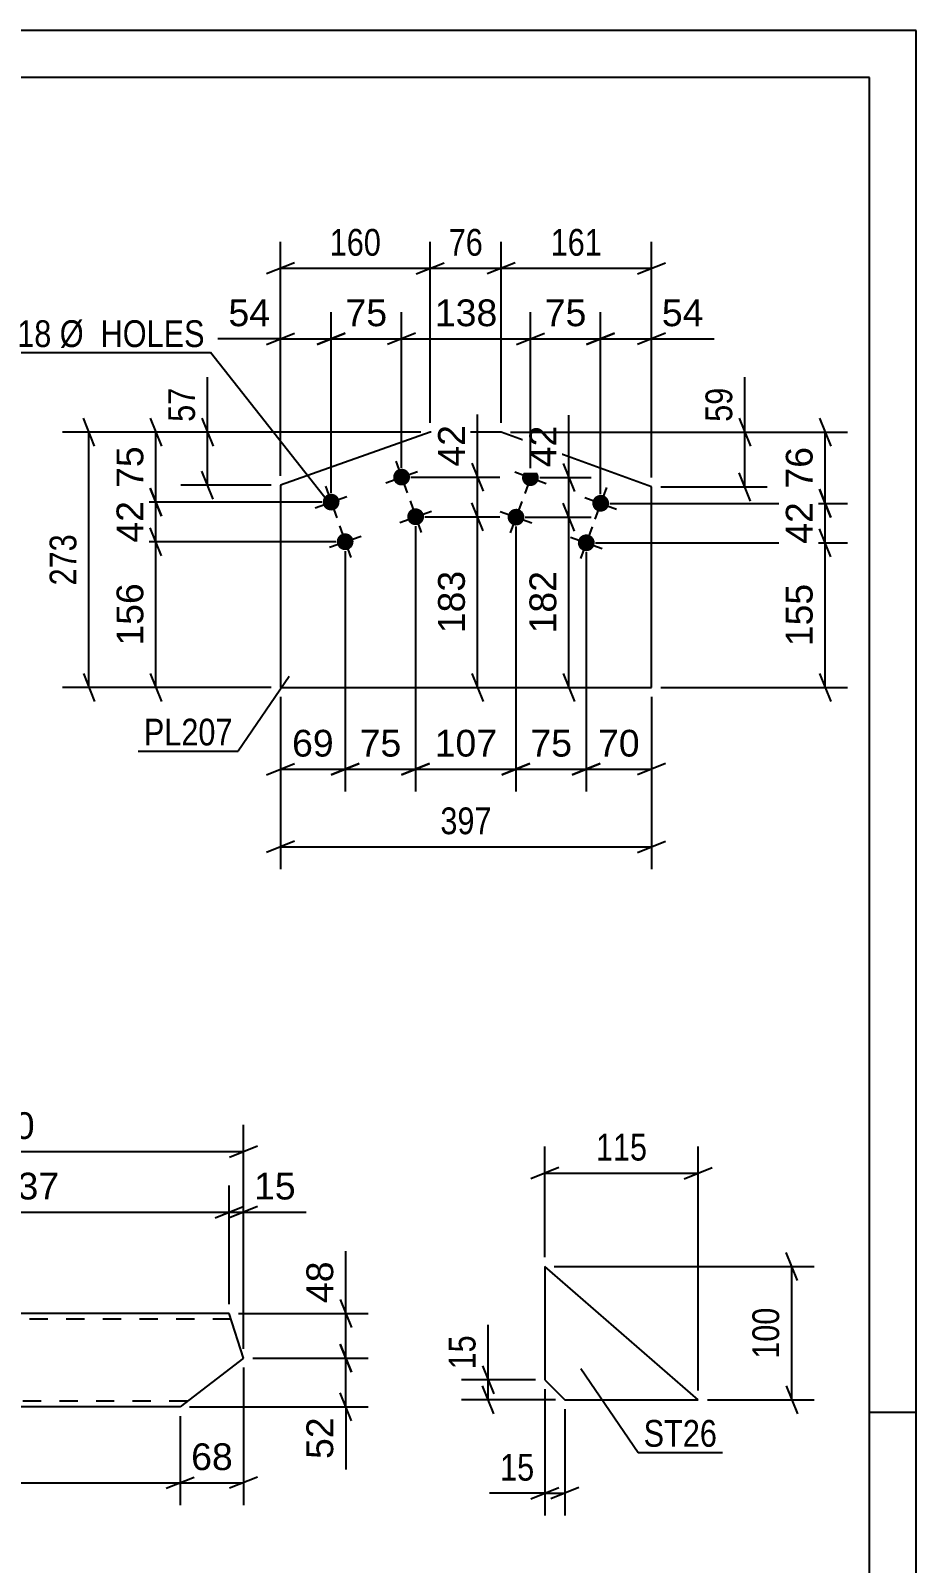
# Model space of a CAD drawing. Header units: millimetres. Extents: x 0 to 420, y 0 to 297.
# Drawn here: x 325.2 to 420, y 132.9 to 297 of the extents above; entities that cross this region are included whole.
import ezdxf

# ---------------------------------------------------------------- set-up
doc = ezdxf.new("R2010")
doc.units = ezdxf.units.MM
doc.linetypes.add('DXK_LINE_DOT2', pattern=[3.9198, 1.9599, -1.9599])
doc.styles.add('Arial', font='ARIAL.TTF', dxfattribs={"height": 0.2})
doc.styles.add('Arial Narrow', font='ARIALN.TTF', dxfattribs={"height": 0.2})

# ---------------------------------------------------------------- blocks, each defined once
blk = doc.blocks.new('Unknown-203774972-1113')
at = {"color": 5, "linetype": 'Continuous'}
for p, q in [((420, 297), (0, 297)), ((420, 0), (420, 297)), ((415, 292), (5, 292)), ((415, 5), (415, 292)), ((420, 149), (415, 149))]:
    blk.add_line(p, q, dxfattribs=at)
blk = doc.blocks.new('Part-203774972-9093 - 9087')
at = {"color": 2, "linetype": 'Continuous'}
for p, q in [((380.24, 164.65), (380.24, 152.51)), ((396.67, 150.37), (380.24, 164.65)), ((380.24, 152.51), (382.38, 150.37)), ((382.38, 150.37), (396.67, 150.37))]:
    blk.add_line(p, q, dxfattribs=at)
blk = doc.blocks.new('Part-203774972-2265 - 2249')
at = {"color": 2, "linetype": 'Continuous'}
for p, q in [((301.14, 159.62), (299.59, 158.42)), ((321.14, 159.62), (301.14, 159.62)), ((346.48, 159.62), (321.24, 159.62)), ((348, 154.82), (346.48, 159.62)), ((299.59, 158.42), (294.39, 154.41)), ((295.8, 149.97), (294.39, 154.41)), ((348, 154.82), (341.24, 149.62)), ((295.88, 149.71), (295.8, 149.97)), ((295.91, 149.62), (295.88, 149.71)), ((321.14, 149.62), (295.91, 149.62)), ((341.24, 149.62), (321.24, 149.62))]:
    blk.add_line(p, q, dxfattribs=at)
at = {"color": 7, "linetype": 'DXK_LINE_DOT2'}
for p, q in [((301.14, 159.62), (300.18, 158.88)), ((321.14, 159.02), (300.36, 159.02)), ((346.67, 159.02), (321.24, 159.02)), ((295.7, 150.26), (295.67, 150.36)), ((321.14, 150.22), (295.72, 150.22)), ((342.02, 150.22), (321.24, 150.22))]:
    blk.add_line(p, q, dxfattribs=at)
blk = doc.blocks.new('Bolt-203774972-1661 - 1655')
at = {"linetype": 'Continuous'}
for points in [[(379.55, 248.82, -1), (377.86, 249.43, -1)], [(387.07, 246.08, -1), (385.38, 246.69, -1)], [(378.01, 244.59, -1), (376.32, 245.21, -1)], [(385.53, 241.85, -1), (383.83, 242.46, -1)]]:
    blk.add_hatch(color=1, dxfattribs=at).paths.add_polyline_path(points)
at = {"color": 1, "linetype": 'Continuous'}
for p, q in [((377.02, 249.74), (380.4, 248.51)), ((379.32, 250.82), (378.09, 247.43)), ((386.84, 248.07), (385.61, 244.69)), ((377.78, 246.59), (376.55, 243.21)), ((384.53, 247), (387.91, 245.77)), ((375.47, 245.51), (378.86, 244.28)), ((385.3, 243.85), (384.06, 240.47)), ((382.99, 242.77), (386.37, 241.54))]:
    blk.add_line(p, q, dxfattribs=at)
blk = doc.blocks.new('Bolt-203774972-1666 - 1655')
at = {"linetype": 'Continuous'}
for points in [[(365.77, 249.49, -1), (364.07, 248.89, -1)], [(358.23, 246.81, -1), (356.53, 246.21, -1)], [(367.27, 245.25, -1), (365.57, 244.64, -1)], [(359.73, 242.57, -1), (358.03, 241.97, -1)]]:
    blk.add_hatch(color=1, dxfattribs=at).paths.add_polyline_path(points)
at = {"color": 1, "linetype": 'Continuous'}
for p, q in [((363.22, 248.58), (366.61, 249.79)), ((364.32, 250.88), (365.52, 247.49)), ((356.78, 248.21), (357.98, 244.82)), ((355.68, 245.91), (359.07, 247.11)), ((365.82, 246.64), (367.02, 243.25)), ((364.72, 244.34), (368.12, 245.55)), ((358.28, 243.97), (359.48, 240.57)), ((357.19, 241.67), (360.58, 242.87))]:
    blk.add_line(p, q, dxfattribs=at)
blk = doc.blocks.new('Part-203774972-1681 - 1655')
at = {"color": 2, "linetype": 'Continuous'}
for p, q in [((367.99, 253.99), (351.97, 248.31)), ((375.58, 253.99), (367.99, 253.99)), ((391.65, 248.13), (375.58, 253.99)), ((351.97, 248.31), (351.97, 226.67)), ((391.65, 226.67), (391.65, 248.13)), ((351.97, 226.67), (391.65, 226.67))]:
    blk.add_line(p, q, dxfattribs=at)
blk = doc.blocks.new('StraightDimension-203774972-9128 - 9087')
at = {"color": 7, "linetype": 'Continuous'}
for p, q in [((373.58, 154.01), (374.78, 151.01)), ((379.24, 152.51), (371.33, 152.51)), ((374.78, 148.87), (373.58, 151.87)), ((374.18, 150.37), (374.18, 152.51)), ((381.38, 150.37), (371.33, 150.37))]:
    blk.add_line(p, q, dxfattribs=at)
at = {"color": 0}
blk.add_wipeout([(373.43, 157.89), (369.23, 157.89), (369.23, 153.03), (373.43, 153.03)], dxfattribs=at)
at = {"color": 7, "linetype": 'Continuous'}
blk.add_line((374.18, 152.51), (374.18, 158.42), dxfattribs=at)
blk.add_line((374.18, 152.51), (374.18, 158.42), dxfattribs=at)
at = {"color": 3, "style": 'Arial Narrow'}
blk.add_text('15', height=2.863, rotation=90.0002, dxfattribs=at).set_placement((372.83, 153.63))
blk = doc.blocks.new('StraightDimension-203774972-9095 - 9087')
at = {"color": 7, "linetype": 'Continuous'}
for p, q in [((380.24, 151.51), (380.24, 137.97)), ((382.38, 149.37), (382.38, 137.97)), ((378.74, 139.77), (381.74, 140.97)), ((380.24, 140.37), (382.38, 140.37)), ((383.88, 140.97), (380.88, 139.77))]:
    blk.add_line(p, q, dxfattribs=at)
at = {"color": 0}
blk.add_wipeout([(379.71, 141.12), (379.71, 145.32), (374.86, 145.32), (374.86, 141.12)], dxfattribs=at)
at = {"color": 7, "linetype": 'Continuous'}
blk.add_line((380.24, 140.37), (374.33, 140.37), dxfattribs=at)
blk.add_line((380.24, 140.37), (374.33, 140.37), dxfattribs=at)
at = {"color": 3, "style": 'Arial Narrow'}
blk.add_text('15', height=2.863, dxfattribs=at).set_placement((375.46, 141.72))
blk = doc.blocks.new('StraightDimension-203774972-9106 - 9087')
at = {"color": 7, "linetype": 'Continuous'}
for p, q in [((407.27, 163.15), (406.07, 166.15)), ((381.24, 164.65), (409.07, 164.65)), ((406.67, 150.37), (406.67, 164.65)), ((406.07, 151.87), (407.27, 148.87)), ((397.67, 150.37), (409.07, 150.37))]:
    blk.add_line(p, q, dxfattribs=at)
at = {"color": 0}
blk.add_wipeout([(405.92, 160.85), (401.72, 160.85), (401.72, 154.17), (405.92, 154.17)], dxfattribs=at)
at = {"color": 3, "style": 'Arial Narrow'}
blk.add_text('100', height=2.863, rotation=90.0002, dxfattribs=at).set_placement((405.32, 154.77))
blk = doc.blocks.new('StraightDimension-203774972-9118 - 9087')
at = {"color": 7, "linetype": 'Continuous'}
for p, q in [((380.24, 165.65), (380.24, 177.5)), ((396.67, 151.37), (396.67, 177.5)), ((381.74, 175.25), (378.74, 174.05)), ((380.24, 174.65), (396.67, 174.65)), ((395.17, 174.05), (398.17, 175.25))]:
    blk.add_line(p, q, dxfattribs=at)
at = {"color": 0}
blk.add_wipeout([(391.8, 175.4), (391.8, 179.6), (385.11, 179.6), (385.11, 175.4)], dxfattribs=at)
at = {"color": 3, "style": 'Arial Narrow'}
blk.add_text('115', height=2.863, dxfattribs=at).set_placement((385.71, 176))
blk = doc.blocks.new('StraightDimension-203774972-2355 - 2249')
at = {"color": 7, "linetype": 'Continuous'}
for p, q in [((358.35, 161.12), (359.55, 158.12)), ((347.48, 159.62), (361.35, 159.62)), ((358.95, 154.82), (358.95, 159.62)), ((359.55, 153.32), (358.35, 156.32)), ((349, 154.82), (361.35, 154.82))]:
    blk.add_line(p, q, dxfattribs=at)
at = {"color": 0}
blk.add_wipeout([(358.2, 165.79), (354, 165.79), (354, 160.14), (358.2, 160.14)], dxfattribs=at)
at = {"color": 7, "linetype": 'Continuous'}
blk.add_line((358.95, 159.62), (358.95, 166.31), dxfattribs=at)
blk.add_line((358.95, 159.62), (358.95, 166.31), dxfattribs=at)
at = {"color": 3, "style": 'Arial'}
blk.add_text('48', height=2.865, rotation=90.0002, dxfattribs=at).set_placement((357.6, 160.74))
blk = doc.blocks.new('StraightDimension-203774972-2268 - 2249')
at = {"color": 7, "linetype": 'Continuous'}
for p, q in [((348, 153.82), (348, 139.1)), ((341.24, 148.62), (341.24, 139.1)), ((339.74, 140.9), (342.74, 142.1)), ((341.24, 141.5), (348, 141.5)), ((349.5, 142.1), (346.5, 140.9))]:
    blk.add_line(p, q, dxfattribs=at)
at = {"color": 0}
blk.add_wipeout([(347.45, 142.25), (347.45, 146.45), (341.8, 146.45), (341.8, 142.25)], dxfattribs=at)
at = {"color": 3, "style": 'Arial'}
blk.add_text('68', height=2.865, dxfattribs=at).set_placement((342.4, 142.85))
blk = doc.blocks.new('StraightDimension-203774972-2331 - 2249')
at = {"color": 7, "linetype": 'Continuous'}
for p, q in [((358.35, 156.32), (359.55, 153.32)), ((349, 154.82), (361.35, 154.82)), ((358.95, 149.62), (358.95, 154.82)), ((359.55, 148.12), (358.35, 151.12)), ((342.24, 149.62), (361.35, 149.62))]:
    blk.add_line(p, q, dxfattribs=at)
at = {"color": 0}
blk.add_wipeout([(358.2, 149.09), (354, 149.09), (354, 143.44), (358.2, 143.44)], dxfattribs=at)
at = {"color": 7, "linetype": 'Continuous'}
blk.add_line((358.95, 149.62), (358.95, 142.92), dxfattribs=at)
blk.add_line((358.95, 149.62), (358.95, 142.92), dxfattribs=at)
at = {"color": 3, "style": 'Arial'}
blk.add_text('52', height=2.865, rotation=90.0002, dxfattribs=at).set_placement((357.6, 144.04))
blk = doc.blocks.new('StraightDimension-203774972-2286 - 2249')
at = {"color": 7, "linetype": 'Continuous'}
for p, q in [((295.91, 148.62), (295.91, 139.1)), ((341.24, 148.62), (341.24, 139.1)), ((297.41, 142.1), (294.41, 140.9)), ((295.91, 141.5), (341.24, 141.5)), ((339.74, 140.9), (342.74, 142.1))]:
    blk.add_line(p, q, dxfattribs=at)
at = {"color": 0}
blk.add_wipeout([(323.62, 142.25), (323.62, 146.45), (313.53, 146.45), (313.53, 142.25)], dxfattribs=at)
at = {"color": 3, "style": 'Arial'}
blk.add_text('3037', height=2.865, dxfattribs=at).set_placement((314.13, 142.85))
blk = doc.blocks.new('StraightDimension-203774972-2480 - 2249')
at = {"color": 7, "linetype": 'Continuous'}
for p, q in [((301.14, 160.62), (301.14, 173.33)), ((346.48, 160.62), (346.48, 173.33)), ((302.64, 171.08), (299.64, 169.88)), ((344.98, 169.88), (347.98, 171.08)), ((301.14, 170.48), (346.48, 170.48))]:
    blk.add_line(p, q, dxfattribs=at)
at = {"color": 0}
blk.add_wipeout([(328.86, 171.23), (328.86, 175.43), (318.77, 175.43), (318.77, 171.23)], dxfattribs=at)
at = {"color": 3, "style": 'Arial'}
blk.add_text('3037', height=2.865, dxfattribs=at).set_placement((319.37, 171.83))
blk = doc.blocks.new('StraightDimension-203774972-2504 - 2249')
at = {"color": 7, "linetype": 'Continuous'}
for p, q in [((346.48, 160.62), (346.48, 173.33)), ((348, 155.82), (348, 173.33)), ((344.98, 169.88), (347.98, 171.08)), ((349.5, 171.08), (346.5, 169.88)), ((346.48, 170.48), (348, 170.48))]:
    blk.add_line(p, q, dxfattribs=at)
at = {"color": 0}
blk.add_wipeout([(354.17, 171.23), (354.17, 175.43), (348.53, 175.43), (348.53, 171.23)], dxfattribs=at)
at = {"color": 7, "linetype": 'Continuous'}
blk.add_line((348, 170.48), (354.7, 170.48), dxfattribs=at)
blk.add_line((348, 170.48), (354.7, 170.48), dxfattribs=at)
at = {"color": 3, "style": 'Arial'}
blk.add_text('15', height=2.865, dxfattribs=at).set_placement((349.13, 171.83))
blk = doc.blocks.new('StraightDimension-203774972-2522 - 2249')
at = {"color": 7, "linetype": 'Continuous'}
for p, q in [((294.39, 155.41), (294.39, 179.81)), ((348, 155.82), (348, 179.81)), ((295.89, 177.56), (292.89, 176.36)), ((346.5, 176.36), (349.5, 177.56)), ((294.39, 176.96), (348, 176.96))]:
    blk.add_line(p, q, dxfattribs=at)
at = {"color": 0}
blk.add_wipeout([(326.24, 177.71), (326.24, 181.91), (316.15, 181.91), (316.15, 177.71)], dxfattribs=at)
at = {"color": 3, "style": 'Arial'}
blk.add_text('3120', height=2.865, dxfattribs=at).set_placement((316.75, 178.31))
blk = doc.blocks.new('StraightDimension-203774972-1754 - 1655')
at = {"color": 7, "linetype": 'Continuous'}
for p, q in [((332.07, 252.49), (330.87, 255.49)), ((366.99, 253.99), (328.62, 253.99)), ((331.47, 226.67), (331.47, 253.99)), ((330.87, 228.17), (332.07, 225.17)), ((350.97, 226.67), (328.62, 226.67))]:
    blk.add_line(p, q, dxfattribs=at)
at = {"color": 0}
blk.add_wipeout([(330.72, 243.67), (326.52, 243.67), (326.52, 236.99), (330.72, 236.99)], dxfattribs=at)
at = {"color": 3, "style": 'Arial Narrow'}
blk.add_text('273', height=2.863, rotation=90.0002, dxfattribs=at).set_placement((330.12, 237.59))
blk = doc.blocks.new('StraightDimension-203774972-1865 - 1655')
at = {"color": 7, "linetype": 'Continuous'}
for p, q in [((339.23, 240.77), (338.03, 243.77)), ((357.88, 242.27), (335.78, 242.27)), ((338.63, 226.67), (338.63, 242.27)), ((338.03, 228.17), (339.23, 225.17)), ((350.97, 226.67), (335.78, 226.67))]:
    blk.add_line(p, q, dxfattribs=at)
at = {"color": 0}
blk.add_wipeout([(337.88, 238.41), (333.68, 238.41), (333.68, 230.54), (337.88, 230.54)], dxfattribs=at)
at = {"color": 3, "style": 'Arial'}
blk.add_text('156', height=2.865, rotation=90.0002, dxfattribs=at).set_placement((337.28, 231.14))
blk = doc.blocks.new('StraightDimension-203774972-1801 - 1655')
at = {"color": 7, "linetype": 'Continuous'}
for p, q in [((386.22, 247.38), (386.22, 266.85)), ((391.65, 249.13), (391.65, 266.85)), ((384.72, 263.4), (387.72, 264.6)), ((393.15, 264.6), (390.15, 263.4)), ((386.22, 264), (391.65, 264))]:
    blk.add_line(p, q, dxfattribs=at)
at = {"color": 0}
blk.add_wipeout([(397.82, 264.75), (397.82, 268.95), (392.17, 268.95), (392.17, 264.75)], dxfattribs=at)
at = {"color": 7, "linetype": 'Continuous'}
blk.add_line((391.65, 264), (398.35, 264), dxfattribs=at)
blk.add_line((391.65, 264), (398.35, 264), dxfattribs=at)
at = {"color": 3, "style": 'Arial'}
blk.add_text('54', height=2.865, dxfattribs=at).set_placement((392.77, 265.35))
blk = doc.blocks.new('StraightDimension-203774972-1745 - 1655')
at = {"color": 7, "linetype": 'Continuous'}
for p, q in [((409.65, 255.49), (410.85, 252.49)), ((376.58, 253.99), (412.65, 253.99)), ((410.25, 246.38), (410.25, 253.99)), ((410.85, 244.88), (409.65, 247.88)), ((387.22, 246.38), (412.65, 246.38))]:
    blk.add_line(p, q, dxfattribs=at)
at = {"color": 0}
blk.add_wipeout([(409.5, 253.01), (405.3, 253.01), (405.3, 247.36), (409.5, 247.36)], dxfattribs=at)
at = {"color": 3, "style": 'Arial'}
blk.add_text('76', height=2.865, rotation=90.0002, dxfattribs=at).set_placement((408.9, 247.96))
blk = doc.blocks.new('StraightDimension-203774972-1771 - 1655')
at = {"color": 7, "linetype": 'Continuous'}
for p, q in [((357.38, 247.51), (357.38, 266.85)), ((364.92, 250.19), (364.92, 266.85)), ((355.88, 263.4), (358.88, 264.6)), ((366.42, 264.6), (363.42, 263.4)), ((357.38, 264), (364.92, 264))]:
    blk.add_line(p, q, dxfattribs=at)
at = {"color": 0}
blk.add_wipeout([(363.97, 264.75), (363.97, 268.95), (358.32, 268.95), (358.32, 264.75)], dxfattribs=at)
at = {"color": 3, "style": 'Arial'}
blk.add_text('75', height=2.865, dxfattribs=at).set_placement((358.92, 265.35))
blk = doc.blocks.new('StraightDimension-203774972-1707 - 1655')
at = {"color": 7, "linetype": 'Continuous'}
for p, q in [((373.64, 243.45), (372.44, 246.45)), ((367.42, 244.95), (375.44, 244.95)), ((373.04, 226.67), (373.04, 244.95)), ((372.44, 228.17), (373.64, 225.17)), ((367.42, 226.67), (375.44, 226.67))]:
    blk.add_line(p, q, dxfattribs=at)
at = {"color": 0}
blk.add_wipeout([(372.29, 239.74), (368.09, 239.74), (368.09, 231.87), (372.29, 231.87)], dxfattribs=at)
at = {"color": 3, "style": 'Arial'}
blk.add_text('183', height=2.865, rotation=90.0002, dxfattribs=at).set_placement((371.69, 232.47))
blk = doc.blocks.new('StraightDimension-203774972-1812 - 1655')
at = {"color": 7, "linetype": 'Continuous'}
for p, q in [((384.68, 241.16), (384.68, 215.51)), ((391.65, 225.67), (391.65, 215.51)), ((383.18, 217.31), (386.18, 218.51)), ((393.15, 218.51), (390.15, 217.31)), ((384.68, 217.91), (391.65, 217.91))]:
    blk.add_line(p, q, dxfattribs=at)
at = {"color": 0}
blk.add_wipeout([(390.99, 218.66), (390.99, 222.86), (385.34, 222.86), (385.34, 218.66)], dxfattribs=at)
at = {"color": 3, "style": 'Arial'}
blk.add_text('70', height=2.865, dxfattribs=at).set_placement((385.94, 219.26))
blk = doc.blocks.new('StraightDimension-203774972-1683 - 1655')
at = {"color": 7, "linetype": 'Continuous'}
for p, q in [((383.42, 243.4), (382.22, 246.4)), ((378.16, 244.9), (385.22, 244.9)), ((382.82, 226.67), (382.82, 244.9)), ((382.22, 228.17), (383.42, 225.17)), ((378.16, 226.67), (385.22, 226.67))]:
    blk.add_line(p, q, dxfattribs=at)
at = {"color": 0}
blk.add_wipeout([(382.07, 239.72), (377.87, 239.72), (377.87, 231.85), (382.07, 231.85)], dxfattribs=at)
at = {"color": 3, "style": 'Arial'}
blk.add_text('182', height=2.865, rotation=90.0002, dxfattribs=at).set_placement((381.47, 232.45))
blk = doc.blocks.new('StraightDimension-203774972-1696 - 1655')
at = {"color": 7, "linetype": 'Continuous'}
for p, q in [((382.22, 250.63), (383.42, 247.63)), ((379.71, 249.13), (385.22, 249.13)), ((382.82, 244.9), (382.82, 249.13)), ((383.42, 243.4), (382.22, 246.4)), ((378.16, 244.9), (385.22, 244.9))]:
    blk.add_line(p, q, dxfattribs=at)
at = {"color": 0}
blk.add_wipeout([(382.07, 255.3), (377.87, 255.3), (377.87, 249.65), (382.07, 249.65)], dxfattribs=at)
at = {"color": 7, "linetype": 'Continuous'}
blk.add_line((382.82, 249.13), (382.82, 255.82), dxfattribs=at)
blk.add_line((382.82, 249.13), (382.82, 255.82), dxfattribs=at)
at = {"color": 3, "style": 'Arial'}
blk.add_text('42', height=2.865, rotation=90.0002, dxfattribs=at).set_placement((381.47, 250.25))
blk = doc.blocks.new('StraightDimension-203774972-1720 - 1655')
at = {"color": 7, "linetype": 'Continuous'}
for p, q in [((372.44, 250.69), (373.64, 247.69)), ((365.92, 249.19), (375.44, 249.19)), ((373.04, 244.95), (373.04, 249.19)), ((373.64, 243.45), (372.44, 246.45)), ((367.42, 244.95), (375.44, 244.95))]:
    blk.add_line(p, q, dxfattribs=at)
at = {"color": 0}
blk.add_wipeout([(372.29, 255.36), (368.09, 255.36), (368.09, 249.71), (372.29, 249.71)], dxfattribs=at)
at = {"color": 7, "linetype": 'Continuous'}
blk.add_line((373.04, 249.19), (373.04, 255.88), dxfattribs=at)
blk.add_line((373.04, 249.19), (373.04, 255.88), dxfattribs=at)
at = {"color": 3, "style": 'Arial'}
blk.add_text('42', height=2.865, rotation=90.0002, dxfattribs=at).set_placement((371.69, 250.31))
blk = doc.blocks.new('StraightDimension-203774972-1731 - 1655')
at = {"color": 7, "linetype": 'Continuous'}
for p, q in [((410.85, 240.66), (409.65, 243.66)), ((385.68, 242.16), (412.65, 242.16)), ((410.25, 226.67), (410.25, 242.16)), ((409.65, 228.17), (410.85, 225.17)), ((392.65, 226.67), (412.65, 226.67))]:
    blk.add_line(p, q, dxfattribs=at)
at = {"color": 0}
blk.add_wipeout([(409.5, 238.35), (405.3, 238.35), (405.3, 230.48), (409.5, 230.48)], dxfattribs=at)
at = {"color": 3, "style": 'Arial'}
blk.add_text('155', height=2.865, rotation=90.0002, dxfattribs=at).set_placement((408.9, 231.08))
blk = doc.blocks.new('StraightDimension-203774972-1737 - 1655')
at = {"color": 7, "linetype": 'Continuous'}
for p, q in [((409.65, 247.88), (410.85, 244.88)), ((387.22, 246.38), (412.65, 246.38)), ((410.25, 242.16), (410.25, 246.38)), ((410.85, 240.66), (409.65, 243.66)), ((385.68, 242.16), (412.65, 242.16))]:
    blk.add_line(p, q, dxfattribs=at)
at = {"color": 0}
blk.add_wipeout([(409.5, 247.09), (405.3, 247.09), (405.3, 241.45), (409.5, 241.45)], dxfattribs=at)
at = {"color": 3, "style": 'Arial'}
blk.add_text('42', height=2.865, rotation=90.0002, dxfattribs=at).set_placement((408.9, 242.05))
blk = doc.blocks.new('StraightDimension-203774972-1818 - 1655')
at = {"color": 7, "linetype": 'Continuous'}
for p, q in [((377.16, 243.9), (377.16, 215.51)), ((384.68, 241.16), (384.68, 215.51)), ((375.66, 217.31), (378.66, 218.51)), ((386.18, 218.51), (383.18, 217.31)), ((377.16, 217.91), (384.68, 217.91))]:
    blk.add_line(p, q, dxfattribs=at)
at = {"color": 0}
blk.add_wipeout([(383.75, 218.66), (383.75, 222.86), (378.1, 222.86), (378.1, 218.66)], dxfattribs=at)
at = {"color": 3, "style": 'Arial'}
blk.add_text('75', height=2.865, dxfattribs=at).set_placement((378.7, 219.26))
blk = doc.blocks.new('StraightDimension-203774972-1761 - 1655')
at = {"color": 7, "linetype": 'Continuous'}
for p, q in [((351.97, 249.31), (351.97, 266.85)), ((357.38, 247.51), (357.38, 266.85)), ((350.47, 263.4), (353.47, 264.6)), ((358.88, 264.6), (355.88, 263.4)), ((351.97, 264), (357.38, 264))]:
    blk.add_line(p, q, dxfattribs=at)
at = {"color": 0}
blk.add_wipeout([(351.44, 264.75), (351.44, 268.95), (345.79, 268.95), (345.79, 264.75)], dxfattribs=at)
at = {"color": 7, "linetype": 'Continuous'}
blk.add_line((351.97, 264), (345.27, 264), dxfattribs=at)
blk.add_line((351.97, 264), (345.27, 264), dxfattribs=at)
at = {"color": 3, "style": 'Arial'}
blk.add_text('54', height=2.865, dxfattribs=at).set_placement((346.39, 265.35))
blk = doc.blocks.new('StraightDimension-203774972-1781 - 1655')
at = {"color": 7, "linetype": 'Continuous'}
for p, q in [((364.92, 250.19), (364.92, 266.85)), ((378.71, 250.13), (378.71, 266.85)), ((366.42, 264.6), (363.42, 263.4)), ((377.21, 263.4), (380.21, 264.6)), ((364.92, 264), (378.71, 264))]:
    blk.add_line(p, q, dxfattribs=at)
at = {"color": 0}
blk.add_wipeout([(375.75, 264.75), (375.75, 268.95), (367.88, 268.95), (367.88, 264.75)], dxfattribs=at)
at = {"color": 3, "style": 'Arial'}
blk.add_text('138', height=2.865, dxfattribs=at).set_placement((368.48, 265.35))
blk = doc.blocks.new('StraightDimension-203774972-1791 - 1655')
at = {"color": 7, "linetype": 'Continuous'}
for p, q in [((378.71, 250.13), (378.71, 266.85)), ((386.22, 247.38), (386.22, 266.85)), ((377.21, 263.4), (380.21, 264.6)), ((387.72, 264.6), (384.72, 263.4)), ((378.71, 264), (386.22, 264))]:
    blk.add_line(p, q, dxfattribs=at)
at = {"color": 0}
blk.add_wipeout([(385.29, 264.75), (385.29, 268.95), (379.64, 268.95), (379.64, 264.75)], dxfattribs=at)
at = {"color": 3, "style": 'Arial'}
blk.add_text('75', height=2.865, dxfattribs=at).set_placement((380.24, 265.35))
blk = doc.blocks.new('StraightDimension-203774972-1890 - 1655')
at = {"color": 7, "linetype": 'Continuous'}
for p, q in [((351.97, 225.67), (351.97, 207.2)), ((391.65, 225.67), (391.65, 207.2)), ((353.47, 210.2), (350.47, 209)), ((390.15, 209), (393.15, 210.2)), ((351.97, 209.6), (391.65, 209.6))]:
    blk.add_line(p, q, dxfattribs=at)
at = {"color": 0}
blk.add_wipeout([(375.15, 210.35), (375.15, 214.55), (368.47, 214.55), (368.47, 210.35)], dxfattribs=at)
at = {"color": 3, "style": 'Arial Narrow'}
blk.add_text('397', height=2.863, dxfattribs=at).set_placement((369.07, 210.95))
blk = doc.blocks.new('StraightDimension-203774972-1826 - 1655')
at = {"color": 7, "linetype": 'Continuous'}
for p, q in [((366.42, 243.95), (366.42, 215.51)), ((377.16, 243.9), (377.16, 215.51)), ((364.92, 217.31), (367.92, 218.51)), ((378.66, 218.51), (375.66, 217.31)), ((366.42, 217.91), (377.16, 217.91))]:
    blk.add_line(p, q, dxfattribs=at)
at = {"color": 0}
blk.add_wipeout([(375.73, 218.66), (375.73, 222.86), (367.86, 222.86), (367.86, 218.66)], dxfattribs=at)
at = {"color": 3, "style": 'Arial'}
blk.add_text('107', height=2.865, dxfattribs=at).set_placement((368.46, 219.26))
blk = doc.blocks.new('StraightDimension-203774972-1834 - 1655')
at = {"color": 7, "linetype": 'Continuous'}
for p, q in [((366.42, 243.95), (366.42, 215.51)), ((358.88, 241.27), (358.88, 215.51)), ((357.38, 217.31), (360.38, 218.51)), ((367.92, 218.51), (364.92, 217.31)), ((358.88, 217.91), (366.42, 217.91))]:
    blk.add_line(p, q, dxfattribs=at)
at = {"color": 0}
blk.add_wipeout([(365.48, 218.66), (365.48, 222.86), (359.83, 222.86), (359.83, 218.66)], dxfattribs=at)
at = {"color": 3, "style": 'Arial'}
blk.add_text('75', height=2.865, dxfattribs=at).set_placement((360.43, 219.26))
blk = doc.blocks.new('StraightDimension-203774972-1842 - 1655')
at = {"color": 7, "linetype": 'Continuous'}
for p, q in [((358.88, 241.27), (358.88, 215.51)), ((351.97, 225.67), (351.97, 215.51)), ((350.47, 217.31), (353.47, 218.51)), ((360.38, 218.51), (357.38, 217.31)), ((351.97, 217.91), (358.88, 217.91))]:
    blk.add_line(p, q, dxfattribs=at)
at = {"color": 0}
blk.add_wipeout([(358.25, 218.66), (358.25, 222.86), (352.6, 222.86), (352.6, 218.66)], dxfattribs=at)
at = {"color": 3, "style": 'Arial'}
blk.add_text('69', height=2.865, dxfattribs=at).set_placement((353.2, 219.26))
blk = doc.blocks.new('StraightDimension-203774972-1849 - 1655')
at = {"color": 7, "linetype": 'Continuous'}
for p, q in [((338.03, 255.49), (339.23, 252.49)), ((366.99, 253.99), (335.78, 253.99)), ((338.63, 246.51), (338.63, 253.99)), ((339.23, 245.01), (338.03, 248.01)), ((356.38, 246.51), (335.78, 246.51))]:
    blk.add_line(p, q, dxfattribs=at)
at = {"color": 0}
blk.add_wipeout([(337.88, 253.07), (333.68, 253.07), (333.68, 247.43), (337.88, 247.43)], dxfattribs=at)
at = {"color": 3, "style": 'Arial'}
blk.add_text('75', height=2.865, rotation=90.0002, dxfattribs=at).set_placement((337.28, 248.03))
blk = doc.blocks.new('StraightDimension-203774972-1857 - 1655')
at = {"color": 7, "linetype": 'Continuous'}
for p, q in [((338.03, 248.01), (339.23, 245.01)), ((356.38, 246.51), (335.78, 246.51)), ((338.63, 242.27), (338.63, 246.51)), ((339.23, 240.77), (338.03, 243.77)), ((357.88, 242.27), (335.78, 242.27))]:
    blk.add_line(p, q, dxfattribs=at)
at = {"color": 0}
blk.add_wipeout([(337.88, 247.22), (333.68, 247.22), (333.68, 241.57), (337.88, 241.57)], dxfattribs=at)
at = {"color": 3, "style": 'Arial'}
blk.add_text('42', height=2.865, rotation=90.0002, dxfattribs=at).set_placement((337.28, 242.17))
blk = doc.blocks.new('StraightDimension-203774972-1872 - 1655')
at = {"color": 7, "linetype": 'Continuous'}
for p, q in [((343.56, 255.49), (344.76, 252.49)), ((366.99, 253.99), (341.31, 253.99)), ((344.16, 248.31), (344.16, 253.99)), ((344.76, 246.81), (343.56, 249.81)), ((350.97, 248.31), (341.31, 248.31))]:
    blk.add_line(p, q, dxfattribs=at)
at = {"color": 0}
blk.add_wipeout([(343.41, 259.37), (339.21, 259.37), (339.21, 254.51), (343.41, 254.51)], dxfattribs=at)
at = {"color": 7, "linetype": 'Continuous'}
blk.add_line((344.16, 253.99), (344.16, 259.9), dxfattribs=at)
blk.add_line((344.16, 253.99), (344.16, 259.9), dxfattribs=at)
at = {"color": 3, "style": 'Arial Narrow'}
blk.add_text('57', height=2.863, rotation=90.0002, dxfattribs=at).set_placement((342.81, 255.11))
blk = doc.blocks.new('StraightDimension-203774972-1881 - 1655')
at = {"color": 7, "linetype": 'Continuous'}
for p, q in [((401.05, 255.49), (402.25, 252.49)), ((376.58, 253.99), (404.05, 253.99)), ((401.65, 248.13), (401.65, 253.99)), ((402.25, 246.63), (401.05, 249.63)), ((392.65, 248.13), (404.05, 248.13))]:
    blk.add_line(p, q, dxfattribs=at)
at = {"color": 0}
blk.add_wipeout([(400.9, 259.37), (396.7, 259.37), (396.7, 254.51), (400.9, 254.51)], dxfattribs=at)
at = {"color": 7, "linetype": 'Continuous'}
blk.add_line((401.65, 253.99), (401.65, 259.9), dxfattribs=at)
blk.add_line((401.65, 253.99), (401.65, 259.9), dxfattribs=at)
at = {"color": 3, "style": 'Arial Narrow'}
blk.add_text('59', height=2.863, rotation=90.0002, dxfattribs=at).set_placement((400.3, 255.11))
blk = doc.blocks.new('StraightDimension-203774972-1895 - 1655')
at = {"color": 7, "linetype": 'Continuous'}
for p, q in [((375.58, 254.99), (375.58, 274.4)), ((391.65, 249.13), (391.65, 274.4)), ((377.08, 272.15), (374.08, 270.95)), ((375.58, 271.55), (391.65, 271.55)), ((390.15, 270.95), (393.15, 272.15))]:
    blk.add_line(p, q, dxfattribs=at)
at = {"color": 0}
blk.add_wipeout([(386.96, 272.3), (386.96, 276.5), (380.27, 276.5), (380.27, 272.3)], dxfattribs=at)
at = {"color": 3, "style": 'Arial Narrow'}
blk.add_text('161', height=2.863, dxfattribs=at).set_placement((380.87, 272.9))
blk = doc.blocks.new('StraightDimension-203774972-1905 - 1655')
at = {"color": 7, "linetype": 'Continuous'}
for p, q in [((367.99, 254.99), (367.99, 274.4)), ((375.58, 254.99), (375.58, 274.4)), ((366.49, 270.95), (369.49, 272.15)), ((367.99, 271.55), (375.58, 271.55)), ((377.08, 272.15), (374.08, 270.95))]:
    blk.add_line(p, q, dxfattribs=at)
at = {"color": 0}
blk.add_wipeout([(374.21, 272.3), (374.21, 276.5), (369.36, 276.5), (369.36, 272.3)], dxfattribs=at)
at = {"color": 3, "style": 'Arial Narrow'}
blk.add_text('76', height=2.863, dxfattribs=at).set_placement((369.96, 272.9))
blk = doc.blocks.new('StraightDimension-203774972-1915 - 1655')
at = {"color": 7, "linetype": 'Continuous'}
for p, q in [((351.97, 249.31), (351.97, 274.4)), ((367.99, 254.99), (367.99, 274.4)), ((353.47, 272.15), (350.47, 270.95)), ((351.97, 271.55), (367.99, 271.55)), ((366.49, 270.95), (369.49, 272.15))]:
    blk.add_line(p, q, dxfattribs=at)
at = {"color": 0}
blk.add_wipeout([(363.32, 272.3), (363.32, 276.5), (356.63, 276.5), (356.63, 272.3)], dxfattribs=at)
at = {"color": 3, "style": 'Arial Narrow'}
blk.add_text('160', height=2.863, dxfattribs=at).set_placement((357.23, 272.9))
blk = doc.blocks.new('Mark-203774972-9089 - 9087')
at = {"color": 0}
blk.add_wipeout([(398.67, 145.35), (398.67, 148.35), (390.82, 148.35), (390.82, 145.35)], dxfattribs=at)
blk.add_wipeout([(398.67, 145.35), (398.67, 148.35), (390.82, 148.35), (390.82, 145.35)], dxfattribs=at)
at = {"color": 30, "linetype": 'Continuous'}
for p, q in [((384.1, 153.73), (390.22, 144.75)), ((390.22, 144.75), (399.27, 144.75))]:
    blk.add_line(p, q, dxfattribs=at)
at = {"color": 3, "style": 'Arial Narrow'}
blk.add_text('ST26', height=2.863, dxfattribs=at).set_placement((390.82, 145.35))
blk = doc.blocks.new('Mark-203774972-1677 - 1655')
at = {"color": 0}
blk.add_wipeout([(346.84, 220.45), (346.84, 223.45), (337.34, 223.45), (337.34, 220.45)], dxfattribs=at)
blk.add_wipeout([(346.84, 220.45), (346.84, 223.45), (337.34, 223.45), (337.34, 220.45)], dxfattribs=at)
at = {"color": 30, "linetype": 'Continuous'}
for p in [(352.88, 227.82), (336.74, 219.85)]:
    blk.add_line(p, (347.44, 219.85), dxfattribs=at)
at = {"color": 3, "style": 'Arial Narrow'}
blk.add_text('PL207', height=2.863, dxfattribs=at).set_placement((337.34, 220.45))
blk = doc.blocks.new('MarkSet-203774972-1953 - 1655')
at = {"color": 0}
for points in [[(320.16, 263.12), (320.16, 266.12), (318.33, 266.12), (318.33, 263.12)], [(322.89, 263.12), (322.89, 266.12), (321.06, 266.12), (321.06, 263.12)], [(327.44, 263.12), (327.44, 266.12), (323.79, 266.12), (323.79, 263.12)], [(343.87, 263.12), (343.87, 266.12), (328.34, 266.12), (328.34, 263.12)]]:
    blk.add_wipeout(points, dxfattribs=at)
for points in [[(320.16, 263.12), (320.16, 266.12), (318.33, 266.12), (318.33, 263.12)], [(322.89, 263.12), (322.89, 266.12), (321.06, 266.12), (321.06, 263.12)], [(327.44, 263.12), (327.44, 266.12), (323.79, 266.12), (323.79, 263.12)], [(343.87, 263.12), (343.87, 266.12), (328.34, 266.12), (328.34, 263.12)]]:
    blk.add_wipeout(points, dxfattribs=at)
at = {"color": 7, "linetype": 'Continuous'}
for p in [(317.73, 262.52), (357.5, 245.99)]:
    blk.add_line(p, (344.47, 262.52), dxfattribs=at)
at = {"color": 3, "style": 'Arial Narrow'}
for s, height, p in [('8', 2.86, (318.33, 263.12)), ('#', 2.86, (321.06, 263.12)), ('18', 2.863, (323.79, 263.12)), ('Ø  HOLES', 2.863, (328.34, 263.12))]:
    blk.add_text(s, height=height, dxfattribs=at).set_placement(p)

msp = doc.modelspace()

# ---------------------------------------------------------------- block references
for name in ['Unknown-203774972-1113', 'Part-203774972-1681 - 1655', 'Bolt-203774972-1666 - 1655', 'Bolt-203774972-1661 - 1655', 'Part-203774972-9093 - 9087', 'Part-203774972-2265 - 2249']:
    msp.add_blockref(name, (0, 0))

# ---------------------------------------------------------------- next in the draw order: block references
for name in ['StraightDimension-203774972-1801 - 1655', 'StraightDimension-203774972-1754 - 1655', 'StraightDimension-203774972-1812 - 1655', 'StraightDimension-203774972-2355 - 2249', 'StraightDimension-203774972-9128 - 9087']:
    msp.add_blockref(name, (0, 0))

# ---------------------------------------------------------------- next in the draw order: block references
for name in ['StraightDimension-203774972-1771 - 1655', 'StraightDimension-203774972-1745 - 1655', 'StraightDimension-203774972-1707 - 1655', 'StraightDimension-203774972-1865 - 1655', 'StraightDimension-203774972-2480 - 2249', 'StraightDimension-203774972-2268 - 2249', 'StraightDimension-203774972-9095 - 9087']:
    msp.add_blockref(name, (0, 0))

# ---------------------------------------------------------------- next in the draw order: block references
for name in ['StraightDimension-203774972-1761 - 1655', 'StraightDimension-203774972-1720 - 1655', 'StraightDimension-203774972-1683 - 1655', 'StraightDimension-203774972-9106 - 9087', 'StraightDimension-203774972-2331 - 2249']:
    msp.add_blockref(name, (0, 0))

# ---------------------------------------------------------------- next in the draw order: block references
for name in ['StraightDimension-203774972-1696 - 1655', 'StraightDimension-203774972-9118 - 9087', 'StraightDimension-203774972-2504 - 2249', 'StraightDimension-203774972-2286 - 2249']:
    msp.add_blockref(name, (0, 0))

# ---------------------------------------------------------------- next in the draw order: block references
for name in ['StraightDimension-203774972-1781 - 1655', 'StraightDimension-203774972-1731 - 1655', 'StraightDimension-203774972-2522 - 2249', 'Mark-203774972-9089 - 9087']:
    msp.add_blockref(name, (0, 0))

# ---------------------------------------------------------------- next in the draw order: block references
for name in ['StraightDimension-203774972-1849 - 1655', 'StraightDimension-203774972-1737 - 1655']:
    msp.add_blockref(name, (0, 0))

# ---------------------------------------------------------------- next in the draw order: block references
for name in ['StraightDimension-203774972-1791 - 1655', 'StraightDimension-203774972-1818 - 1655']:
    msp.add_blockref(name, (0, 0))

# ---------------------------------------------------------------- next in the draw order: block references
for name in ['StraightDimension-203774972-1881 - 1655', 'StraightDimension-203774972-1890 - 1655']:
    msp.add_blockref(name, (0, 0))

# ---------------------------------------------------------------- next in the draw order: block references
for name in ['StraightDimension-203774972-1895 - 1655', 'StraightDimension-203774972-1826 - 1655']:
    msp.add_blockref(name, (0, 0))

# ---------------------------------------------------------------- next in the draw order: block references
msp.add_blockref('StraightDimension-203774972-1834 - 1655', (0, 0))

# ---------------------------------------------------------------- next in the draw order: block references
msp.add_blockref('StraightDimension-203774972-1842 - 1655', (0, 0))

# ---------------------------------------------------------------- next in the draw order: block references
for name in ['StraightDimension-203774972-1857 - 1655', 'Mark-203774972-1677 - 1655']:
    msp.add_blockref(name, (0, 0))

# ---------------------------------------------------------------- next in the draw order: block references
msp.add_blockref('StraightDimension-203774972-1872 - 1655', (0, 0))

# ---------------------------------------------------------------- next in the draw order: block references
msp.add_blockref('StraightDimension-203774972-1905 - 1655', (0, 0))

# ---------------------------------------------------------------- next in the draw order: block references
msp.add_blockref('StraightDimension-203774972-1915 - 1655', (0, 0))

# ---------------------------------------------------------------- next in the draw order: block references
msp.add_blockref('MarkSet-203774972-1953 - 1655', (0, 0))

doc.saveas('drawing.dxf')
